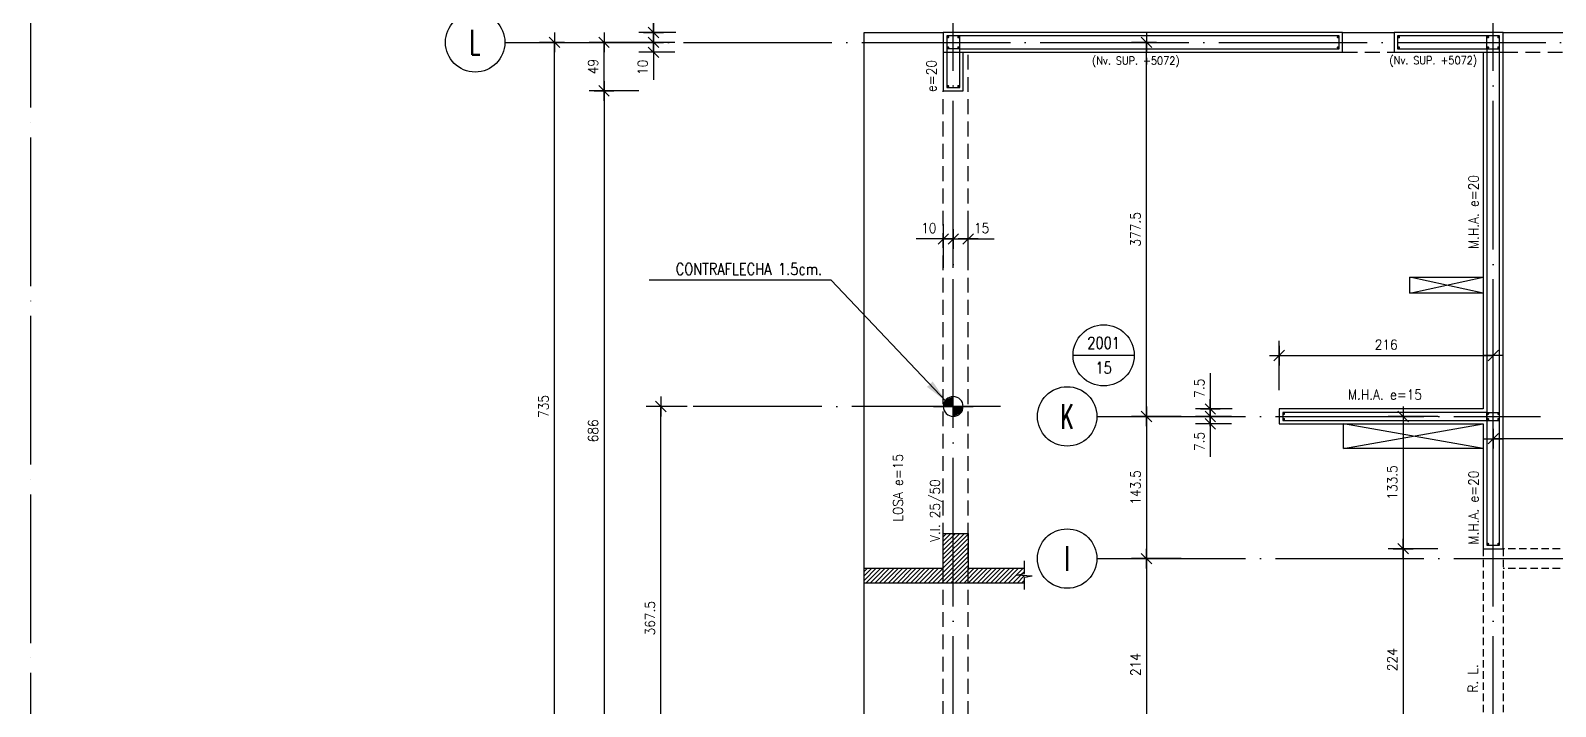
# Model space of a CAD drawing. Extents: x 2750 to 11313, y 3653 to 11429.
# Drawn here: x 2870 to 4409, y 5748 to 6431 of the extents above; entities that cross this region are included whole.
import ezdxf
from ezdxf.enums import TextEntityAlignment as Align

# ---------------------------------------------------------------- set-up
doc = ezdxf.new("R2010")
doc.units = 0
doc.header["$LTSCALE"] = 60
doc.header["$PDMODE"] = 1
for name, pattern in [('EJES', [3, 2.5, -0.25, 0, -0.25]), ('HIDDEN', [0.375, 0.25, -0.125]), ('HIDDEN2', [0.1875, 0.125, -0.0625])]:
    doc.linetypes.add(name, pattern=pattern)
doc.layers.get('0').update_dxf_attribs({"linetype": 'CONTINUOUS'})
doc.layers.get('DEFPOINTS').update_dxf_attribs({"linetype": 'CONTINUOUS'})
for name, color, linetype in [('COTAS', 3, 'CONTINUOUS'), ('CRUCES', 9, 'CONTINUOUS'), ('EJES', 1, 'EJES'), ('MALLA', 1, 'CONTINUOUS'), ('MUROS', 4, 'CONTINUOUS'), ('REFUERZOS', 3, 'HIDDEN2'), ('SECCION', 1, 'CONTINUOUS'), ('SHAFT', 1, 'CONTINUOUS'), ('TEXTO', 3, 'CONTINUOUS'), ('TEXTOS', 2, 'CONTINUOUS'), ('TITULO', 6, 'CONTINUOUS'), ('VIGAS', 2, 'CONTINUOUS')]:
    doc.layers.add(name, color=color, linetype=linetype)
doc.layers.add('CROP', color=8, linetype='EJES', plot=False)
doc.layers.add('NVSUP', color=250, linetype='CONTINUOUS', plot=False)
doc.layers.add('RLA-LOSAS', color=3, linetype='CONTINUOUS', lineweight=9)
doc.styles.add('COTAS', font='romans.shx', dxfattribs={"width": 0.9})
doc.styles.add('ROMANS', font='romans.shx', dxfattribs={"width": 0.9, "height": 10})
doc.dimstyles.new('50', dxfattribs={"dimtxt": 10, "dimasz": 1, "dimexe": 15, "dimexo": 0, "dimgap": 6, "dimtad": 1, "dimdec": 8, "dimdsep": 46, "dimtxsty": 'COTAS', "dimblk": '$COTA$', "dimcen": 0.09, "dimdle": 10, "dimclrd": 256, "dimclre": 256, "dimclrt": 2, "dimadec": 0, "dimazin": 0, "dimtfac": 1, "dimtdec": 8, "dimtmove": 0, "dimatfit": 2, "dimfxl": 35, "dimfxlon": 1, "dimtolj": 1, "dimarcsym": 0})
doc.dimstyles.new('50$7', dxfattribs={"dimtxt": 10, "dimasz": 12, "dimexe": 15, "dimexo": 0, "dimgap": 6, "dimtad": 1, "dimdec": 8, "dimdsep": 46, "dimtxsty": 'COTAS', "dimblk": '$COTA$', "dimcen": 0.09, "dimdle": 10, "dimclrd": 256, "dimclre": 256, "dimclrt": 2, "dimadec": 0, "dimazin": 0, "dimtfac": 1, "dimtdec": 8, "dimtmove": 0, "dimatfit": 2, "dimfxl": 35, "dimfxlon": 1, "dimtolj": 1, "dimarcsym": 0})

# ---------------------------------------------------------------- blocks, each defined once
blk = doc.blocks.new('*U8')
at = {"layer": 'CROP'}
blk.add_lwpolyline([(-1974.1, -572.3), (3557.7, -572.3), (3557.7, 2997.6), (-1974.1, 2997.6)], close=True, dxfattribs=at)
at = {"color": 2, "style": 'COTAS', "width": 0.9}
blk.add_attdef('ESCALA', (29.5, -27), '', height=12, dxfattribs=at)
at = {"layer": 'TITULO', "color": 7, "style": 'COTAS', "width": 0.9}
blk.add_attdef('TITULO', (25, 20), '', height=35, dxfattribs=at)
at = {"layer": 'TITULO', "color": 2, "style": 'COTAS', "width": 0.9}
blk.add_attdef('NV_LOSAS', text='', height=15, dxfattribs=at).set_placement((434.5, -56), align=Align.RIGHT)
blk.add_attdef('NIVEL', text='', height=15, dxfattribs=at).set_placement((522.8, -50), align=Align.MIDDLE)
blk.add_attdef('SIC', (602, -56), '', height=15, dxfattribs=at)
blk = doc.blocks.new('$EJE$')
at = {"color": 6}
blk.add_circle((0, 0), 30, dxfattribs=at)
at = {"color": 6, "style": 'COTAS', "width": 0.6}
blk.add_attdef('EJE', text='', height=25, dxfattribs=at).set_placement((0, 0), align=Align.MIDDLE)
blk = doc.blocks.new('$COTA$')
at = {"layer": 'COTAS'}
for p, q in [((0, -10), (0, 10)), ((5.303, 5.303), (-5.303, -5.303)), ((10, 0), (-10, 0))]:
    blk.add_line(p, q, dxfattribs=at)
blk = doc.blocks.new('*D16')
at = {"layer": 'COTAS', "lineweight": -2, "transparency": 16777216}
for p, q in [((3399, 6418.7), (3384, 6418.7)), ((3399, 5684.7), (3399, 6417.7)), ((3399, 5683.7), (3384, 5683.7))]:
    blk.add_line(p, q, dxfattribs=at)
at = {"layer": 'DEFPOINTS', "color": 0, "transparency": 16777216}
for p in [(3399, 6418.7), (3399, 6418.7), (3399, 5683.7)]:
    blk.add_point(p, dxfattribs=at)
at = {"layer": 'COTAS', "lineweight": -2, "transparency": 16777216}
for p, rotation in [((3399, 6418.7), 90), ((3399, 5683.7), 270)]:
    blk.add_blockref('$COTA$', p, dxfattribs=dict(at, rotation=rotation))
at = {"layer": 'COTAS', "color": 2, "transparency": 16777216, "insert": (3388, 6051.2), "char_height": 10, "attachment_point": 5, "rotation": 90, "style": 'COTAS'}
blk.add_mtext('\\A1;735', dxfattribs=at)
blk = doc.blocks.new('*D30')
at = {"layer": 'COTAS', "lineweight": -2, "transparency": 16777216}
for p, q in [((4130.5, 6067.6), (4130.5, 6117.6)), ((4346.5, 6067.6), (4346.5, 6117.6)), ((4131.5, 6102.6), (4345.5, 6102.6))]:
    blk.add_line(p, q, dxfattribs=at)
at = {"layer": 'DEFPOINTS', "color": 0, "transparency": 16777216}
for p in [(4346.5, 6102.6), (4130.5, 6048.7), (4346.5, 6048.7)]:
    blk.add_point(p, dxfattribs=at)
at = {"layer": 'COTAS', "lineweight": -2, "transparency": 16777216, "rotation": 180}
blk.add_blockref('$COTA$', (4130.5, 6102.6), dxfattribs=at)
at = {"layer": 'COTAS', "lineweight": -2, "transparency": 16777216}
blk.add_blockref('$COTA$', (4346.5, 6102.6), dxfattribs=at)
at = {"layer": 'COTAS', "color": 2, "transparency": 16777216, "insert": (4238.5, 6113.6), "char_height": 10, "attachment_point": 5, "style": 'COTAS'}
blk.add_mtext('\\A1;216', dxfattribs=at)
blk = doc.blocks.new('*D42')
at = {"layer": 'COTAS', "lineweight": -2, "transparency": 16777216}
for p, q in [((4290.6, 6041.2), (4240.6, 6041.2)), ((4255.6, 6040.2), (4255.6, 5908.7)), ((4290.6, 5907.7), (4240.6, 5907.7))]:
    blk.add_line(p, q, dxfattribs=at)
at = {"layer": 'DEFPOINTS', "color": 0, "transparency": 16777216}
for p in [(4306.1, 6041.2), (4255.6, 5907.7), (4303.6, 5907.7)]:
    blk.add_point(p, dxfattribs=at)
at = {"layer": 'COTAS', "lineweight": -2, "transparency": 16777216}
for p, rotation in [((4255.6, 6041.2), 90), ((4255.6, 5907.7), 270)]:
    blk.add_blockref('$COTA$', p, dxfattribs=dict(at, rotation=rotation))
at = {"layer": 'COTAS', "color": 2, "transparency": 16777216, "insert": (4244.6, 5974.5), "char_height": 10, "attachment_point": 5, "rotation": 90, "style": 'COTAS'}
blk.add_mtext('\\A1;133.5', dxfattribs=at)
blk = doc.blocks.new('*D43')
at = {"layer": 'COTAS', "lineweight": -2, "transparency": 16777216}
for p, q in [((4290.6, 5907.7), (4240.6, 5907.7)), ((4255.6, 5906.7), (4255.6, 5684.7)), ((4290.6, 5683.7), (4240.6, 5683.7))]:
    blk.add_line(p, q, dxfattribs=at)
at = {"layer": 'DEFPOINTS', "color": 0, "transparency": 16777216}
for p in [(4303.6, 5907.7), (4255.6, 5683.7), (4303.6, 5683.7)]:
    blk.add_point(p, dxfattribs=at)
at = {"layer": 'COTAS', "lineweight": -2, "transparency": 16777216}
for p, rotation in [((4255.6, 5907.7), 90), ((4255.6, 5683.7), 270)]:
    blk.add_blockref('$COTA$', p, dxfattribs=dict(at, rotation=rotation))
at = {"layer": 'COTAS', "color": 2, "transparency": 16777216, "insert": (4244.6, 5795.7), "char_height": 10, "attachment_point": 5, "rotation": 90, "style": 'COTAS'}
blk.add_mtext('\\A1;224', dxfattribs=at)
blk = doc.blocks.new('*D59')
at = {"layer": 'COTAS', "lineweight": -2, "transparency": 16777216}
for p, q in [((3801.5, 6738.7), (3801.5, 6788.7)), ((4194.5, 6738.7), (4194.5, 6788.7)), ((3802.5, 6773.7), (4193.5, 6773.7))]:
    blk.add_line(p, q, dxfattribs=at)
at = {"layer": 'DEFPOINTS', "color": 0, "transparency": 16777216}
for p in [(4194.5, 6773.7), (3801.5, 6428.7), (4194.5, 6428.7)]:
    blk.add_point(p, dxfattribs=at)
at = {"layer": 'COTAS', "lineweight": -2, "transparency": 16777216, "rotation": 180}
blk.add_blockref('$COTA$', (3801.5, 6773.7), dxfattribs=at)
at = {"layer": 'COTAS', "lineweight": -2, "transparency": 16777216}
blk.add_blockref('$COTA$', (4194.5, 6773.7), dxfattribs=at)
at = {"layer": 'COTAS', "color": 2, "transparency": 16777216, "insert": (3998, 6784.7), "char_height": 10, "attachment_point": 5, "style": 'COTAS'}
blk.add_mtext('\\A1;393', dxfattribs=at)
blk = doc.blocks.new('*D60')
at = {"layer": 'COTAS', "lineweight": -2, "transparency": 16777216}
for p, q in [((4194.5, 6738.7), (4194.5, 6788.7)), ((4246.5, 6738.7), (4246.5, 6788.7)), ((4195.5, 6773.7), (4245.5, 6773.7))]:
    blk.add_line(p, q, dxfattribs=at)
at = {"layer": 'DEFPOINTS', "color": 0, "transparency": 16777216}
for p in [(4246.5, 6773.7), (4194.5, 6428.7), (4246.5, 6428.7)]:
    blk.add_point(p, dxfattribs=at)
at = {"layer": 'COTAS', "lineweight": -2, "transparency": 16777216, "rotation": 180}
blk.add_blockref('$COTA$', (4194.5, 6773.7), dxfattribs=at)
at = {"layer": 'COTAS', "lineweight": -2, "transparency": 16777216}
blk.add_blockref('$COTA$', (4246.5, 6773.7), dxfattribs=at)
at = {"layer": 'COTAS', "color": 2, "transparency": 16777216, "insert": (4220.5, 6784.7), "char_height": 10, "attachment_point": 5, "style": 'COTAS'}
blk.add_mtext('\\A1;52', dxfattribs=at)
blk = doc.blocks.new('*D78')
at = {"layer": 'COTAS', "lineweight": -2, "transparency": 16777216}
for p, q in [((3520.4, 6418.7), (3484, 6418.7)), ((3499, 6419.7), (3499, 6420.7)), ((3499, 6418.7), (3499, 6408.7)), ((3520.4, 6408.7), (3484, 6408.7)), ((3499, 6407.7), (3499, 6380.8))]:
    blk.add_line(p, q, dxfattribs=at)
at = {"layer": 'DEFPOINTS', "color": 0, "transparency": 16777216}
for p in [(3499, 6418.7), (3520.4, 6418.7), (3520.4, 6408.7)]:
    blk.add_point(p, dxfattribs=at)
at = {"layer": 'COTAS', "lineweight": -2, "transparency": 16777216}
for p, rotation in [((3499, 6418.7), 270), ((3499, 6408.7), 90)]:
    blk.add_blockref('$COTA$', p, dxfattribs=dict(at, rotation=rotation))
at = {"layer": 'COTAS', "color": 2, "transparency": 16777216, "insert": (3488, 6393.4), "char_height": 10, "attachment_point": 5, "rotation": 90, "style": 'COTAS'}
blk.add_mtext('\\A1;10', dxfattribs=at)
blk = doc.blocks.new('*D79')
at = {"layer": 'COTAS', "lineweight": -2, "transparency": 16777216}
for p, q in [((3499, 6457.3), (3499, 6428.7)), ((3521.5, 6428.7), (3484, 6428.7)), ((3520.4, 6418.7), (3484, 6418.7)), ((3499, 6429.7), (3499, 6430.7)), ((3499, 6418.7), (3499, 6428.7)), ((3499, 6418.7), (3499, 6428.7)), ((3499, 6417.7), (3499, 6416.7))]:
    blk.add_line(p, q, dxfattribs=at)
at = {"layer": 'DEFPOINTS', "color": 0, "transparency": 16777216}
for p in [(3499, 6428.7), (3520.4, 6418.7), (3521.5, 6428.7)]:
    blk.add_point(p, dxfattribs=at)
at = {"layer": 'COTAS', "lineweight": -2, "transparency": 16777216}
for p, rotation in [((3499, 6428.7), 270), ((3499, 6418.7), 90)]:
    blk.add_blockref('$COTA$', p, dxfattribs=dict(at, rotation=rotation))
at = {"layer": 'COTAS', "color": 2, "transparency": 16777216, "insert": (3488, 6444.6), "char_height": 10, "attachment_point": 5, "rotation": 90, "style": 'COTAS'}
blk.add_mtext('\\A1;10', dxfattribs=at)
blk = doc.blocks.new('*D80')
at = {"layer": 'COTAS', "lineweight": -2, "transparency": 16777216}
for p, q in [((4082.3, 6041.2), (4045.9, 6041.2)), ((4082.3, 6033.7), (4045.9, 6033.7)), ((4060.9, 6042.2), (4060.9, 6043.2)), ((4060.9, 6041.2), (4060.9, 6033.7)), ((4060.9, 6032.7), (4060.9, 6000.5))]:
    blk.add_line(p, q, dxfattribs=at)
at = {"layer": 'DEFPOINTS', "color": 0, "transparency": 16777216}
for p in [(4060.9, 6041.2), (4082.3, 6041.2), (4082.3, 6033.7)]:
    blk.add_point(p, dxfattribs=at)
at = {"layer": 'COTAS', "lineweight": -2, "transparency": 16777216}
for p, rotation in [((4060.9, 6041.2), 270), ((4060.9, 6033.7), 90)]:
    blk.add_blockref('$COTA$', p, dxfattribs=dict(at, rotation=rotation))
at = {"layer": 'COTAS', "color": 2, "transparency": 16777216, "insert": (4049.9, 6015.9), "char_height": 10, "attachment_point": 5, "rotation": 90, "style": 'COTAS'}
blk.add_mtext('\\A1;7.5', dxfattribs=at)
blk = doc.blocks.new('*D81')
at = {"layer": 'COTAS', "lineweight": -2, "transparency": 16777216}
for p, q in [((4060.9, 6085), (4060.9, 6048.7)), ((4060.9, 6049.7), (4060.9, 6050.7)), ((4083.1, 6048.7), (4045.9, 6048.7)), ((4082.3, 6041.2), (4045.9, 6041.2)), ((4060.9, 6041.2), (4060.9, 6048.7)), ((4060.9, 6041.2), (4060.9, 6048.7)), ((4060.9, 6040.2), (4060.9, 6039.2))]:
    blk.add_line(p, q, dxfattribs=at)
at = {"layer": 'DEFPOINTS', "color": 0, "transparency": 16777216}
for p in [(4060.9, 6048.7), (4082.3, 6041.2), (4083.1, 6048.7)]:
    blk.add_point(p, dxfattribs=at)
at = {"layer": 'COTAS', "lineweight": -2, "transparency": 16777216}
for p, rotation in [((4060.9, 6048.7), 270), ((4060.9, 6041.2), 90)]:
    blk.add_blockref('$COTA$', p, dxfattribs=dict(at, rotation=rotation))
at = {"layer": 'COTAS', "color": 2, "transparency": 16777216, "insert": (4049.9, 6069.6), "char_height": 10, "attachment_point": 5, "rotation": 90, "style": 'COTAS'}
blk.add_mtext('\\A1;7.5', dxfattribs=at)
blk = doc.blocks.new('*D109')
at = {"layer": 'COTAS', "lineweight": -2, "transparency": 16777216}
for p, q in [((4346.5, 5983.7), (4346.5, 6033.7)), ((4526.5, 5983.7), (4526.5, 6033.7)), ((4525.5, 6018.7), (4347.5, 6018.7))]:
    blk.add_line(p, q, dxfattribs=at)
at = {"layer": 'DEFPOINTS', "color": 0, "transparency": 16777216}
for p in [(4346.5, 6018.7), (4346.5, 5975.9), (4526.5, 5974.4)]:
    blk.add_point(p, dxfattribs=at)
at = {"layer": 'COTAS', "lineweight": -2, "transparency": 16777216, "rotation": 180}
blk.add_blockref('$COTA$', (4346.5, 6018.7), dxfattribs=at)
at = {"layer": 'COTAS', "lineweight": -2, "transparency": 16777216}
blk.add_blockref('$COTA$', (4526.5, 6018.7), dxfattribs=at)
at = {"layer": 'COTAS', "color": 2, "transparency": 16777216, "insert": (4436.5, 6029.7), "char_height": 10, "attachment_point": 5, "style": 'COTAS'}
blk.add_mtext('\\A1;180', dxfattribs=at)
blk = doc.blocks.new('*D122')
at = {"layer": 'COTAS', "lineweight": -2, "transparency": 16777216}
for p, q in [((4246.5, 6738.7), (4246.5, 6788.7)), ((4346.5, 6738.7), (4346.5, 6788.7)), ((4345.5, 6773.7), (4247.5, 6773.7))]:
    blk.add_line(p, q, dxfattribs=at)
at = {"layer": 'DEFPOINTS', "color": 0, "transparency": 16777216}
for p in [(4246.5, 6773.7), (4246.5, 6428.7), (4346.5, 6428.7)]:
    blk.add_point(p, dxfattribs=at)
at = {"layer": 'COTAS', "lineweight": -2, "transparency": 16777216, "rotation": 180}
blk.add_blockref('$COTA$', (4246.5, 6773.7), dxfattribs=at)
at = {"layer": 'COTAS', "lineweight": -2, "transparency": 16777216}
blk.add_blockref('$COTA$', (4346.5, 6773.7), dxfattribs=at)
at = {"layer": 'COTAS', "color": 2, "transparency": 16777216, "insert": (4296.5, 6784.7), "char_height": 10, "attachment_point": 5, "style": 'COTAS'}
blk.add_mtext('\\A1;100', dxfattribs=at)
blk = doc.blocks.new('*D126')
at = {"layer": 'COTAS', "lineweight": -2, "transparency": 16777216}
for p, q in [((3996.5, 6418.7), (3981.5, 6418.7)), ((3996.5, 6042.2), (3996.5, 6417.7)), ((3996.5, 6041.2), (3981.5, 6041.2))]:
    blk.add_line(p, q, dxfattribs=at)
at = {"layer": 'DEFPOINTS', "color": 0, "transparency": 16777216}
for p in [(3996.5, 6418.7), (3996.5, 6418.7), (3996.5, 6041.2)]:
    blk.add_point(p, dxfattribs=at)
at = {"layer": 'COTAS', "lineweight": -2, "transparency": 16777216}
for p, rotation in [((3996.5, 6418.7), 90), ((3996.5, 6041.2), 270)]:
    blk.add_blockref('$COTA$', p, dxfattribs=dict(at, rotation=rotation))
at = {"layer": 'COTAS', "color": 2, "transparency": 16777216, "insert": (3985.5, 6230), "char_height": 10, "attachment_point": 5, "rotation": 90, "style": 'COTAS'}
blk.add_mtext('\\A1;377.5', dxfattribs=at)
blk = doc.blocks.new('*D128')
at = {"layer": 'COTAS', "lineweight": -2, "transparency": 16777216}
for p, q in [((4031.5, 6041.2), (3981.5, 6041.2)), ((3996.5, 6040.2), (3996.5, 5898.7)), ((4031.5, 5897.7), (3981.5, 5897.7))]:
    blk.add_line(p, q, dxfattribs=at)
at = {"layer": 'DEFPOINTS', "color": 0, "transparency": 16777216}
for p in [(4071, 6041.2), (3996.5, 5897.7), (4071, 5897.7)]:
    blk.add_point(p, dxfattribs=at)
at = {"layer": 'COTAS', "lineweight": -2, "transparency": 16777216}
for p, rotation in [((3996.5, 6041.2), 90), ((3996.5, 5897.7), 270)]:
    blk.add_blockref('$COTA$', p, dxfattribs=dict(at, rotation=rotation))
at = {"layer": 'COTAS', "color": 2, "transparency": 16777216, "insert": (3985.5, 5969.5), "char_height": 10, "attachment_point": 5, "rotation": 90, "style": 'COTAS'}
blk.add_mtext('\\A1;143.5', dxfattribs=at)
blk = doc.blocks.new('*D129')
at = {"layer": 'COTAS', "lineweight": -2, "transparency": 16777216}
for p, q in [((4031.5, 5897.7), (3981.5, 5897.7)), ((3996.5, 5896.7), (3996.5, 5684.7)), ((4031.5, 5683.7), (3981.5, 5683.7))]:
    blk.add_line(p, q, dxfattribs=at)
at = {"layer": 'DEFPOINTS', "color": 0, "transparency": 16777216}
for p in [(4071, 5897.7), (3996.5, 5683.7), (4071, 5683.7)]:
    blk.add_point(p, dxfattribs=at)
at = {"layer": 'COTAS', "lineweight": -2, "transparency": 16777216}
for p, rotation in [((3996.5, 5897.7), 90), ((3996.5, 5683.7), 270)]:
    blk.add_blockref('$COTA$', p, dxfattribs=dict(at, rotation=rotation))
at = {"layer": 'COTAS', "color": 2, "transparency": 16777216, "insert": (3985.5, 5790.7), "char_height": 10, "attachment_point": 5, "rotation": 90, "style": 'COTAS'}
blk.add_mtext('\\A1;214', dxfattribs=at)
blk = doc.blocks.new('LOSA')
at = {"color": 6, "linetype": 'Continuous'}
blk.add_line((-30.9, 0), (30.9, 0), dxfattribs=at)
at = {"color": 3, "linetype": 'Continuous'}
blk.add_circle((0, 0), 30.9, dxfattribs=at)
at = {"color": 2, "style": 'COTAS', "width": 0.8}
for tag, p in [('NUMERO', (0, 12.5)), ('E', (0, -12.5))]:
    blk.add_attdef(tag, text='', height=12, dxfattribs=at).set_placement(p, align=Align.MIDDLE)
at = {"layer": 'RLA-LOSAS', "style": 'COTAS', "flags": 1}
blk.add_attdef('DIRVER', text='', height=8.09, rotation=90, dxfattribs=at).set_placement((-30.5, 40), align=Align.MIDDLE)
at = {"layer": 'RLA-LOSAS', "linetype": 'ByBlock', "style": 'COTAS', "flags": 1}
blk.add_attdef('CUAVER', text='', height=8.09, rotation=90, dxfattribs=at).set_placement((-49.7, -4.9), align=Align.MIDDLE)
at = {"layer": 'RLA-LOSAS', "style": 'COTAS', "flags": 1}
blk.add_attdef('DIRHOR', text='', height=8.09, dxfattribs=at).set_placement((37.9, -29.3), align=Align.MIDDLE)
at = {"layer": 'RLA-LOSAS', "linetype": 'ByBlock', "style": 'COTAS', "flags": 1}
blk.add_attdef('CUAHOR', text='', height=8.09, dxfattribs=at).set_placement((-9.4, -47.7), align=Align.MIDDLE)
at = {"layer": 'RLA-LOSAS', "style": 'COTAS', "width": 0.7, "flags": 1}
blk.add_attdef('CONTRAFLECHA', text='', height=10, dxfattribs=at).set_placement((0, -67.5), align=Align.MIDDLE)
blk = doc.blocks.new('*D179')
at = {"layer": 'COTAS', "lineweight": -2, "transparency": 16777216}
for p, q in [((3484, 6418.7), (3434, 6418.7)), ((3449, 6370.7), (3449, 6417.7)), ((3484, 6369.7), (3434, 6369.7))]:
    blk.add_line(p, q, dxfattribs=at)
at = {"layer": 'DEFPOINTS', "color": 0, "transparency": 16777216}
for p in [(3449, 6418.7), (3512.1, 6418.7), (3512.1, 6369.7)]:
    blk.add_point(p, dxfattribs=at)
at = {"layer": 'COTAS', "lineweight": -2, "transparency": 16777216}
for p, rotation in [((3449, 6418.7), 90), ((3449, 6369.7), 270)]:
    blk.add_blockref('$COTA$', p, dxfattribs=dict(at, rotation=rotation))
at = {"layer": 'COTAS', "color": 2, "transparency": 16777216, "insert": (3438, 6394.2), "char_height": 10, "attachment_point": 5, "rotation": 90, "style": 'COTAS'}
blk.add_mtext('\\A1;49', dxfattribs=at)
blk = doc.blocks.new('*D181')
at = {"layer": 'COTAS', "lineweight": -2, "transparency": 16777216}
for p, q in [((3484, 6369.7), (3434, 6369.7)), ((3449, 6368.7), (3449, 5684.7)), ((3484, 5683.7), (3434, 5683.7))]:
    blk.add_line(p, q, dxfattribs=at)
at = {"layer": 'DEFPOINTS', "color": 0, "transparency": 16777216}
for p in [(3801.5, 6369.7), (3449, 5683.7), (3721.5, 5683.7)]:
    blk.add_point(p, dxfattribs=at)
at = {"layer": 'COTAS', "lineweight": -2, "transparency": 16777216}
for p, rotation in [((3449, 6369.7), 90), ((3449, 5683.7), 270)]:
    blk.add_blockref('$COTA$', p, dxfattribs=dict(at, rotation=rotation))
at = {"layer": 'COTAS', "color": 2, "transparency": 16777216, "insert": (3438, 6026.7), "char_height": 10, "attachment_point": 5, "rotation": 90, "style": 'COTAS'}
blk.add_mtext('\\A1;686', dxfattribs=at)
blk = doc.blocks.new('*U185')
at = {"layer": 'TEXTO', "linetype": 'Continuous'}
for points in [[(-0.1, 0), (0, 0), (-0.071, 0.071)], [(0, 0.1), (-0.071, 0.071), (0, 0)], [(0.1, 0), (0, 0), (0.071, -0.071)], [(0, -0.1), (0.071, -0.071), (0, 0)]]:
    blk.add_solid(points, dxfattribs=at)
blk = doc.blocks.new('PUNTO')
at = {"layer": 'TEXTO', "color": 3, "linetype": 'Continuous'}
for p, q in [((0, -0.2), (0, 0.2)), ((-0.2, 0), (0.2, 0))]:
    blk.add_line(p, q, dxfattribs=at)
blk.add_circle((0, 0), 0.1, dxfattribs=at)
blk.add_blockref('*U185', (0, 0), dxfattribs=at)
blk = doc.blocks.new('*D191')
at = {"layer": 'COTAS', "lineweight": -2, "transparency": 16777216}
for p, q in [((3533, 6051.2), (3491.4, 6051.2)), ((3506.4, 5684.7), (3506.4, 6050.2)), ((3541.4, 5683.7), (3491.4, 5683.7))]:
    blk.add_line(p, q, dxfattribs=at)
at = {"layer": 'DEFPOINTS', "color": 0, "transparency": 16777216}
for p in [(3506.4, 6051.2), (3533, 6051.2), (3625.2, 5683.7)]:
    blk.add_point(p, dxfattribs=at)
at = {"layer": 'COTAS', "lineweight": -2, "transparency": 16777216}
for p, rotation in [((3506.4, 6051.2), 90), ((3506.4, 5683.7), 270)]:
    blk.add_blockref('$COTA$', p, dxfattribs=dict(at, rotation=rotation))
at = {"layer": 'COTAS', "color": 2, "transparency": 16777216, "insert": (3495.4, 5837.5), "char_height": 10, "attachment_point": 5, "rotation": 90, "style": 'COTAS'}
blk.add_mtext('\\A1;367.5', dxfattribs=at)
blk = doc.blocks.new('*D204')
at = {"layer": 'COTAS', "lineweight": -2, "transparency": 16777216}
for p, q in [((3791.5, 6191.2), (3791.5, 6235.3)), ((3801.5, 6191.2), (3801.5, 6235.3)), ((3790.5, 6220.3), (3764.2, 6220.3)), ((3801.5, 6220.3), (3791.5, 6220.3)), ((3802.5, 6220.3), (3803.5, 6220.3))]:
    blk.add_line(p, q, dxfattribs=at)
at = {"layer": 'DEFPOINTS', "color": 0, "transparency": 16777216}
for p in [(3791.5, 6220.3), (3791.5, 6191.2), (3801.5, 6191.2)]:
    blk.add_point(p, dxfattribs=at)
at = {"layer": 'COTAS', "lineweight": -2, "transparency": 16777216}
blk.add_blockref('$COTA$', (3791.5, 6220.3), dxfattribs=at)
at = {"layer": 'COTAS', "lineweight": -2, "transparency": 16777216, "rotation": 180}
blk.add_blockref('$COTA$', (3801.5, 6220.3), dxfattribs=at)
at = {"layer": 'COTAS', "color": 2, "transparency": 16777216, "insert": (3776.8, 6231.3), "char_height": 10, "attachment_point": 5, "style": 'COTAS'}
blk.add_mtext('\\A1;10', dxfattribs=at)
blk = doc.blocks.new('*D205')
at = {"layer": 'COTAS', "lineweight": -2, "transparency": 16777216}
for p, q in [((3801.5, 6191.2), (3801.5, 6235.3)), ((3816.5, 6191.2), (3816.5, 6235.3)), ((3802.5, 6220.3), (3815.5, 6220.3)), ((3816.5, 6220.3), (3842.7, 6220.3))]:
    blk.add_line(p, q, dxfattribs=at)
at = {"layer": 'DEFPOINTS', "color": 0, "transparency": 16777216}
for p in [(3816.5, 6220.3), (3801.5, 6191.2), (3816.5, 6191.2)]:
    blk.add_point(p, dxfattribs=at)
at = {"layer": 'COTAS', "lineweight": -2, "transparency": 16777216, "rotation": 180}
blk.add_blockref('$COTA$', (3801.5, 6220.3), dxfattribs=at)
at = {"layer": 'COTAS', "lineweight": -2, "transparency": 16777216}
blk.add_blockref('$COTA$', (3816.5, 6220.3), dxfattribs=at)
at = {"layer": 'COTAS', "color": 2, "transparency": 16777216, "insert": (3830.1, 6231.3), "char_height": 10, "attachment_point": 5, "style": 'COTAS'}
blk.add_mtext('\\A1;15', dxfattribs=at)

msp = doc.modelspace()

# ---------------------------------------------------------------- hatches: boundary and pattern name
at = {"layer": 'SHAFT'}
h = msp.add_hatch(dxfattribs=at)
h.set_pattern_fill('ANSI31', color=9)
h.paths.add_polyline_path([(3791.45585631, 5888.01678471), (3711.45585631, 5888.01678471), (3711.45585631, 5873.01678471), (3791.45585631, 5873.01678471)])
h.paths.add_polyline_path([(3801.45585631, 5923.01678471), (3791.45585631, 5923.01678471), (3791.45585631, 5888.01678471), (3791.45585631, 5873.01678471), (3801.45585631, 5873.01678471)])
h.paths.add_polyline_path([(3816.45585631, 5923.01678471), (3801.45585631, 5923.01678471), (3801.45585631, 5873.01678471), (3816.45585631, 5873.01678471)])
h.paths.add_polyline_path([(3865.24892274, 5881.01678471), (3873.24892274, 5882.51678471), (3873.24892274, 5888.01678471), (3816.45585631, 5888.01678471), (3816.45585631, 5873.01678471), (3873.24892274, 5873.01678471), (3873.24892274, 5878.51678471), (3881.24892274, 5880.01678471)])

# ---------------------------------------------------------------- linework, layer by layer
at = {"layer": 'CRUCES'}
for p, q in [((4262.45585631, 6165.70691493), (4336.45585631, 6181.70691493)), ((4336.45585631, 6165.70691493), (4262.45585631, 6181.70691493)), ((4195.45585631, 6008.70691493), (4336.45585631, 6033.70691493)), ((4336.45585631, 6008.70691493), (4195.45585631, 6033.70691493))]:
    msp.add_line(p, q, dxfattribs=at)
at = {"layer": 'EJES'}
for points in [[(3801.45585631, 4408.70691493), (3801.45585631, 6873.70691493)], [(4346.45585631, 4408.70691493), (4346.45585631, 6873.70691493)], [(3348.95585631, 6418.70691493), (7644.95585631, 6418.70691493)], [(3848.99093652, 6051.20691493), (3539.00622766, 6051.20691493)], [(3946.45585631, 6041.20691493), (4394.22593461, 6041.20691493)], [(3946.45585631, 5897.70691493), (7047.45585631, 5897.70691493)]]:
    msp.add_lwpolyline(points, dxfattribs=at)
at = {"layer": 'MALLA'}
for p, q in [((3807.95585631, 6412.20691493), (3807.95585631, 6425.20691493)), ((4339.95585631, 6412.20691493), (4339.95585631, 6425.20691493)), ((3807.95585631, 6412.20691493), (3794.95585631, 6412.20691493)), ((4339.95585631, 6412.20691493), (4352.95585631, 6412.20691493)), ((4339.95585631, 6037.20691493), (4339.95585631, 6045.20691493)), ((4339.95585631, 6045.20691493), (4352.95585631, 6045.20691493)), ((4339.95585631, 6045.20691493), (4339.95585631, 6037.20691493)), ((4339.95585631, 6037.20691493), (4352.95585631, 6037.20691493))]:
    msp.add_line(p, q, dxfattribs=at)
for points in [[(3807.95585631, 6373.20691493), (3807.95585631, 6412.20691493), (4190.95585631, 6412.20691493), (4190.95585631, 6425.20691493), (3794.95585631, 6425.20691493), (3794.95585631, 6373.20691493)], [(4133.95585631, 6037.20691493), (4339.95585631, 6037.20691493), (4339.95585631, 5911.20691493), (4352.95585631, 5911.20691493), (4352.95585631, 6425.20691493), (4249.95585631, 6425.20691493), (4249.95585631, 6412.20691493), (4339.95585631, 6412.20691493), (4339.95585631, 6045.20691493), (4133.95585631, 6045.20691493)]]:
    msp.add_lwpolyline(points, close=True, dxfattribs=at)
for points in [[(3795.58085631, 6423.95691493, 1.25, 1.25, -1), (3796.83085631, 6423.95691493, 1.25, 1.25, -1)], [(3806.08085631, 6423.95691493, 1.25, 1.25, -1), (3807.33085631, 6423.95691493, 1.25, 1.25, -1)], [(4189.08085631, 6423.95691493, 1.25, 1.25, -1), (4190.33085631, 6423.95691493, 1.25, 1.25, -1)], [(4250.58085631, 6423.95691493, 1.25, 1.25, -1), (4251.83085631, 6423.95691493, 1.25, 1.25, -1)], [(4340.58085631, 6423.95691493, 1.25, 1.25, -1), (4341.83085631, 6423.95691493, 1.25, 1.25, -1)], [(4351.08085631, 6423.95691493, 1.25, 1.25, -1), (4352.33085631, 6423.95691493, 1.25, 1.25, -1)], [(3795.58085631, 6413.45691493, 1.25, 1.25, -1), (3796.83085631, 6413.45691493, 1.25, 1.25, -1)], [(3806.08085631, 6413.45691493, 1.25, 1.25, -1), (3807.33085631, 6413.45691493, 1.25, 1.25, -1)], [(4189.08085631, 6413.45691493, 1.25, 1.25, -1), (4190.33085631, 6413.45691493, 1.25, 1.25, -1)], [(4250.58085631, 6413.45691493, 1.25, 1.25, -1), (4251.83085631, 6413.45691493, 1.25, 1.25, -1)], [(4340.58085631, 6413.45691493, 1.25, 1.25, -1), (4341.83085631, 6413.45691493, 1.25, 1.25, -1)], [(4351.08085631, 6413.45691493, 1.25, 1.25, -1), (4352.33085631, 6413.45691493, 1.25, 1.25, -1)], [(3795.58085631, 6374.45691493, 1.25, 1.25, -1), (3796.83085631, 6374.45691493, 1.25, 1.25, -1)], [(3806.08085631, 6374.45691493, 1.25, 1.25, -1), (3807.33085631, 6374.45691493, 1.25, 1.25, -1)], [(4134.58085631, 6043.95691493, 1.25, 1.25, -1), (4135.83085631, 6043.95691493, 1.25, 1.25, -1)], [(4134.58085631, 6038.45691493, 1.25, 1.25, -1), (4135.83085631, 6038.45691493, 1.25, 1.25, -1)], [(4340.58085631, 6043.95691493, 1.25, 1.25, -1), (4341.83085631, 6043.95691493, 1.25, 1.25, -1)], [(4340.58085631, 6043.95691493, 1.25, 1.25, -1), (4341.83085631, 6043.95691493, 1.25, 1.25, -1)], [(4340.58085631, 6038.45691493, 1.25, 1.25, -1), (4341.83085631, 6038.45691493, 1.25, 1.25, -1)], [(4340.58085631, 6038.45691493, 1.25, 1.25, -1), (4341.83085631, 6038.45691493, 1.25, 1.25, -1)], [(4351.08085631, 6043.95691493, 1.25, 1.25, -1), (4352.33085631, 6043.95691493, 1.25, 1.25, -1)], [(4351.08085631, 6038.45691493, 1.25, 1.25, -1), (4352.33085631, 6038.45691493, 1.25, 1.25, -1)], [(4340.58085631, 5912.45691493, 1.25, 1.25, -1), (4341.83085631, 5912.45691493, 1.25, 1.25, -1)], [(4351.08085631, 5912.45691493, 1.25, 1.25, -1), (4352.33085631, 5912.45691493, 1.25, 1.25, -1)]]:
    msp.add_lwpolyline(points, format="xyseb", close=True, dxfattribs=at)
at = {"layer": 'MUROS'}
for points in [[(3811.45585631, 6369.70691493), (3811.45585631, 6408.70691493), (4194.45585631, 6408.70691493), (4194.45585631, 6428.70691493), (3791.45585631, 6428.70691493), (3791.45585631, 6369.70691493)], [(4130.45585631, 6033.70691493), (4336.45585631, 6033.70691493), (4336.45585631, 5907.70691493), (4356.45585631, 5907.70691493), (4356.45585631, 6428.70691493), (4246.45585631, 6428.70691493), (4246.45585631, 6408.70691493), (4336.45585631, 6408.70691493), (4336.45585631, 6048.70691493), (4130.45585631, 6048.70691493)]]:
    msp.add_lwpolyline(points, close=True, dxfattribs=at)
at = {"layer": 'NVSUP'}
for points in [[(3791.45585631, 6408.70691493), (4194.45585631, 6408.70691493), (4194.45585631, 6428.70691493), (3791.45585631, 6428.70691493)], [(4246.45585631, 6408.70691493), (4356.45585631, 6408.70691493), (4356.45585631, 6428.70691493), (4246.45585631, 6428.70691493)]]:
    msp.add_lwpolyline(points, close=True, dxfattribs=at)
at = {"layer": 'REFUERZOS'}
for p, q in [((4336.45585631, 5907.70691493), (4336.45585631, 5693.70691493)), ((4356.45585631, 5907.70691493), (4356.45585631, 5693.70691493)), ((4526.45585631, 5907.70691493), (4356.45585631, 5907.70691493)), ((4526.45585631, 5887.70691493), (4356.45585631, 5887.70691493))]:
    msp.add_line(p, q, dxfattribs=at)
at = {"layer": 'SECCION', "color": 9}
msp.add_line((3881.24892274, 5880.01678471), (3873.24892274, 5878.51678471), dxfattribs=at)
at = {"layer": 'SECCION'}
for points in [[(3791.45585631, 5888.01678471), (3791.45585631, 5923.01678471)], [(3791.45585631, 5923.01678471), (3816.45585631, 5923.01678471)], [(3816.45585631, 5923.01678471), (3816.45585631, 5888.01678471)], [(3711.45585631, 5873.01678471), (3711.45585631, 5888.01678471)], [(3711.45585631, 5888.01678471), (3791.45585631, 5888.01678471)], [(3816.45585631, 5888.01678471), (3873.24892274, 5888.01678471)], [(3791.45585631, 5873.01678471), (3711.45585631, 5873.01678471)], [(3873.24892274, 5873.01678471), (3791.45585631, 5873.01678471)]]:
    msp.add_lwpolyline(points, dxfattribs=at)
at = {"layer": 'SECCION', "color": 9}
for points in [[(3881.24892274, 5880.01678471), (3865.24892274, 5881.01678471), (3873.24892274, 5882.51678471), (3873.24892274, 5895.61501632)], [(3873.24892274, 5866.42680054), (3873.24892274, 5878.51678471)]]:
    msp.add_lwpolyline(points, dxfattribs=at)
at = {"layer": 'SHAFT'}
for points in [[(4262.45585631, 6165.70691493), (4262.45585631, 6181.70691493), (4336.45585631, 6181.70691493), (4336.45585631, 6165.70691493)], [(4195.45585631, 6008.70691493), (4195.45585631, 6033.70691493), (4336.45585631, 6033.70691493), (4336.45585631, 6008.70691493)]]:
    msp.add_lwpolyline(points, close=True, dxfattribs=at)
at = {"layer": 'VIGAS'}
for p, q in [((3711.45585631, 6428.70691493), (3791.45585631, 6428.70691493)), ((3711.45585631, 4852.70691493), (3711.45585631, 6428.70691493)), ((4194.45585631, 6428.70691493), (4246.45585631, 6428.70691493)), ((4356.45585631, 6428.70691493), (4910.45585631, 6428.70691493))]:
    msp.add_line(p, q, dxfattribs=at)
at = {"layer": 'VIGAS', "linetype": 'HIDDEN'}
for p, q in [((3816.45585631, 5693.70691493), (3816.45585631, 6408.70691493)), ((4194.45585631, 6408.70691493), (4246.45585631, 6408.70691493)), ((4356.45585631, 6408.70691493), (4910.45585631, 6408.70691493)), ((3791.45585631, 5693.70691493), (3791.45585631, 6369.70691493))]:
    msp.add_line(p, q, dxfattribs=at)

# ---------------------------------------------------------------- block references
msp.add_blockref('*U8', (4844.17858983, 4225.60696946))
for name, p, values in [('$EJE$', (3318.95585631, 6418.70691493), {'EJE': 'L'}), ('LOSA', (3953.26560307, 6102.84673917), {'NUMERO': '2001', 'E': '15'}), ('$EJE$', (3916.45585631, 6041.20691493), {'EJE': 'K'}), ('$EJE$', (3916.45585631, 5897.70691493), {'EJE': 'I'})]:
    msp.add_blockref(name, p).add_auto_attribs(values)
at = {"layer": 'TEXTO', "color": 3, "xscale": -100, "yscale": 100, "zscale": 100, "rotation": 270}
msp.add_blockref('PUNTO', (3801.45585631, 6051.20691493), dxfattribs=at)

# ---------------------------------------------------------------- texts
at = {"layer": 'TEXTOS', "color": 1, "style": 'ROMANS', "width": 0.9}
for p in [(3985.74351706, 6399.68921127), (4285.94659761, 6400.03048962)]:
    msp.add_text('(Nv. SUP. +5072)', height=8, dxfattribs=at).set_placement(p, align=Align.MIDDLE)
at = {"layer": 'TEXTOS', "style": 'ROMANS', "width": 0.9}
for s, p in [('e=20', (3779.45585631, 6384.72261466)), ('M.H.A. e=20', (4326.67397527, 6247.39839626)), ('LOSA e=15', (3745.67375714, 5969.17222521)), ('V.I. 25/50', (3783.74051778, 5946.14107448)), ('M.H.A. e=20', (4326.67397527, 5949.13462556)), ('R. L.', (4325.95585631, 5776.70691493))]:
    msp.add_text(s, height=10, rotation=90, dxfattribs=at).set_placement(p, align=Align.MIDDLE)
at = {"layer": 'TEXTOS', "style": 'ROMANS'}
for s, height, width, p in [('CONTRAFLECHA 1.5cm.', 12, 0.8, (3595.23294401, 6189.94887154)), ('M.H.A. e=15', 10, 0.9, (4237.20585631, 6063.20691493))]:
    msp.add_text(s, height=height, dxfattribs=dict(at, width=width)).set_placement(p, align=Align.MIDDLE)

# ---------------------------------------------------------------- dimensions: what is measured, and where the dimension line sits
at = {"layer": 'COTAS'}
for base, p1, p2, picture, middle in [((4194.4558563143, 6773.7069149326), (3801.4558563143, 6428.7069149326), (4194.4558563143, 6428.7069149326), '*D59', (3997.9558563143, 6784.7069149326)), ((3791.4558563143, 6220.3095699689), (3801.4558563143, 6191.2347481037), (3791.4558563143, 6191.2347481037), '*D204', (3776.8129991715, 6231.3095699689)), ((4346.4558563143, 6102.572270002), (4130.4558563143, 6048.7069149326), (4346.4558563143, 6048.7069149326), '*D30', (4238.4558563143, 6113.572270002)), ((4346.4558563143, 6018.7344090487), (4526.4558563143, 5974.397539949), (4346.4558563143, 5975.897539949), '*D109', (4436.4558563143, 6029.7344090487))]:
    dim = msp.add_linear_dim(base=base, p1=p1, p2=p2, dimstyle='50', dxfattribs=at)
    dim.commit()
    dim.dimension.update_dxf_attribs({"geometry": picture, "text_midpoint": middle})
dim = msp.add_linear_dim(base=(4246.4558563143, 6773.7069149326), p1=(4194.4558563143, 6428.7069149326), p2=(4246.4558563143, 6428.7069149326), dimstyle='50', override={"dimtmove": 1}, dxfattribs=at)
dim.commit()
dim.dimension.update_dxf_attribs({"geometry": '*D60', "text_midpoint": (4220.4558563143, 6784.7069149326)})
for base, p1, p2, angle, picture, middle in [((4246.4558563143, 6773.7069149326), (4346.4558563143, 6428.7069149326), (4246.4558563143, 6428.7069149326), 180, '*D122', (4296.4558563143, 6784.7069149326)), ((4255.594967657, 5683.7069149326), (4303.5762887476, 5907.7069149326), (4303.5762887476, 5683.7069149326), 90, '*D43', (4244.594967657, 5795.7069149326))]:
    dim = msp.add_linear_dim(base=base, p1=p1, p2=p2, angle=angle, dimstyle='50', override={"dimtmove": 1}, dxfattribs=at)
    dim.commit()
    dim.dimension.update_dxf_attribs({"geometry": picture, "text_midpoint": middle})
for base, p1, p2, angle, picture, middle in [((3498.9558563143, 6428.7069149326), (3520.412354856, 6418.7069149326), (3521.4985849121, 6428.7069149326), 90, '*D79', (3498.9558563143, 6444.6098711581)), ((4060.8528642477, 6048.7069149326), (4082.3093627894, 6041.2069149326), (4083.1240353314, 6048.7069149326), 90, '*D81', (4060.8528642477, 6069.6098711581)), ((3506.4386888306, 6051.2069149326), (3625.2466333683, 5683.7069149326), (3532.9567133205, 6051.2069149326), 270, '*D191', (3506.4386888306, 5837.4569149326))]:
    dim = msp.add_linear_dim(base=base, p1=p1, p2=p2, angle=angle, dimstyle='50', override={"dimtmove": 1}, dxfattribs=at)
    dim.commit()
    dim.dimension.update_dxf_attribs({"geometry": picture, "text_midpoint": middle, "dimtype": 160})
for base, p1, p2, angle, picture, middle in [((3398.9558563143, 6418.7069149326), (3398.9558563143, 5683.7069149326), (3398.9558563143, 6418.7069149326), 90, '*D16', (3387.9558563143, 6051.2069149326)), ((3448.9558563143, 6418.7069149326), (3512.1308994773, 6369.7069149326), (3512.1308994773, 6418.7069149326), 90, '*D179', (3437.9558563143, 6394.2069149326)), ((3996.4558563143, 6418.7069149326), (3996.4558563143, 6041.2069149326), (3996.4558563143, 6418.7069149326), 90, '*D126', (3985.4558563143, 6229.9569149326)), ((3448.9558563143, 5683.7069149326), (3801.4558563143, 6369.7069149326), (3721.4558563143, 5683.7069149326), 90, '*D181', (3437.9558563143, 6026.7069149326)), ((3816.4558563143, 6220.3095699689), (3801.4558563143, 6191.2347481037), (3816.4558563143, 6191.2347481037), 180, '*D205', (3830.0987134572, 6231.3095699689)), ((3996.4558563143, 5897.7069149326), (4070.963697524, 6041.2069149326), (4070.963697524, 5897.7069149326), 90, '*D128', (3985.4558563143, 5969.4569149326)), ((4255.594967657, 5907.7069149326), (4306.0762887476, 6041.2069149326), (4303.5762887476, 5907.7069149326), 90, '*D42', (4244.594967657, 5974.4569149326)), ((3996.4558563143, 5683.7069149326), (4070.963697524, 5897.7069149326), (4070.963697524, 5683.7069149326), 90, '*D129', (3985.4558563143, 5790.7069149326))]:
    dim = msp.add_linear_dim(base=base, p1=p1, p2=p2, angle=angle, dimstyle='50', dxfattribs=at)
    dim.commit()
    dim.dimension.update_dxf_attribs({"geometry": picture, "text_midpoint": middle})
for base, p1, p2, picture, middle in [((3498.9558563143, 6418.7069149326), (3520.412354856, 6408.7069149326), (3520.412354856, 6418.7069149326), '*D78', (3498.9558563143, 6393.4441754969)), ((4060.8528642477, 6041.2069149326), (4082.3093627894, 6033.7069149326), (4082.3093627894, 6041.2069149326), '*D80', (4060.8528642477, 6015.9441754969))]:
    dim = msp.add_linear_dim(base=base, p1=p1, p2=p2, angle=90, dimstyle='50', dxfattribs=at)
    dim.commit()
    dim.dimension.update_dxf_attribs({"geometry": picture, "text_midpoint": middle, "dimtype": 160})

# ---------------------------------------------------------------- leaders
msp.add_leader([(3794.3847885, 6056.29620902), (3678.28133429, 6178.72057493), (3494.62838134, 6178.72057493)], dimstyle='50$7', override={"dimasz": 24, "dimtad": 0}, dxfattribs=at)

doc.saveas('drawing.dxf')
